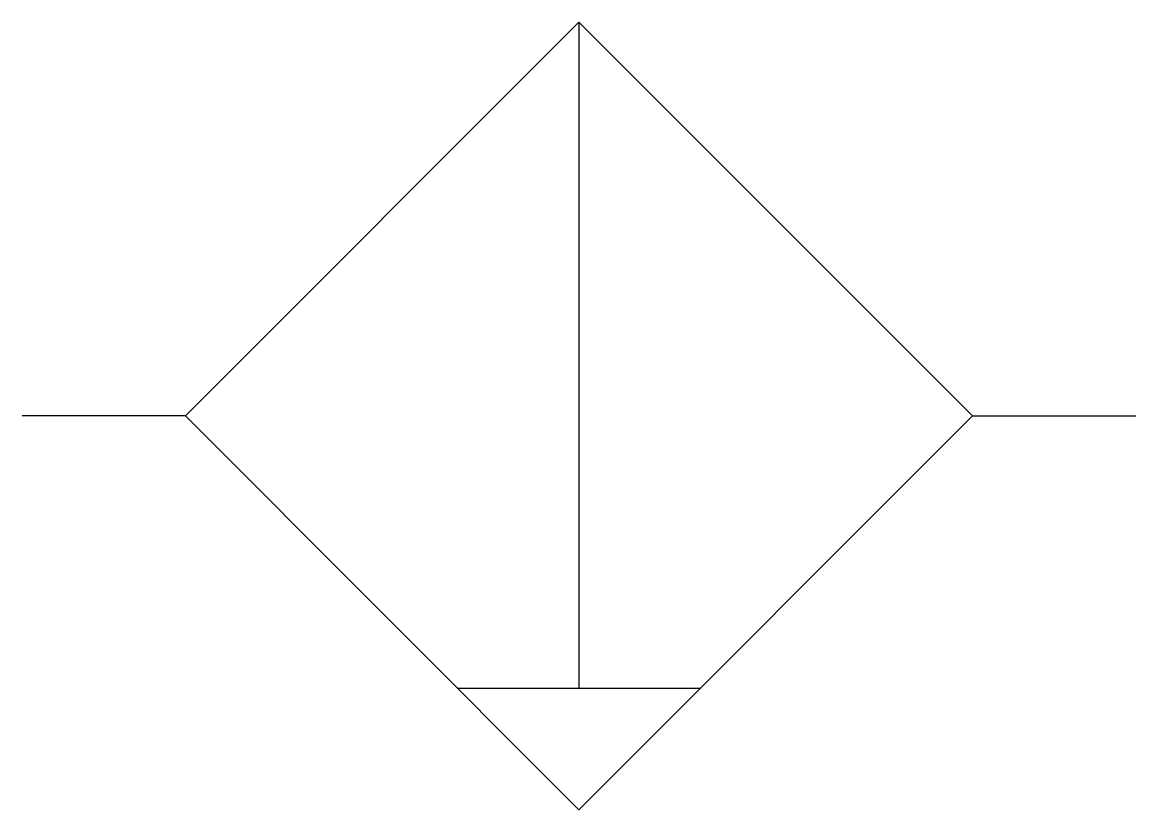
# Model space of a CAD drawing. Extents: x -10.1 to 10.1, y -14.3 to 0.
import ezdxf

# ---------------------------------------------------------------- set-up
doc = ezdxf.new("R2010")
doc.units = 0
doc.linetypes.add('DASHED', pattern=[0])
doc.layers.add('2', color=1, linetype='CONTINUOUS')

msp = doc.modelspace()

# ---------------------------------------------------------------- linework, layer by layer
at = {"layer": '2', "color": 0, "linetype": 'DASHED'}
msp.add_line((0, 0), (0, -12.073), dxfattribs=at)
at = {"layer": '2', "color": 0}
for p, q in [((-7.138, -7.138), (-10.095, -7.138)), ((7.138, -7.138), (10.095, -7.138)), ((-2.204, -12.073), (2.204, -12.073))]:
    msp.add_line(p, q, dxfattribs=at)
msp.add_lwpolyline([(-7.138, -7.138), (0, -14.277), (7.138, -7.138), (0, 0)], close=True, dxfattribs=at)

doc.saveas('drawing.dxf')
